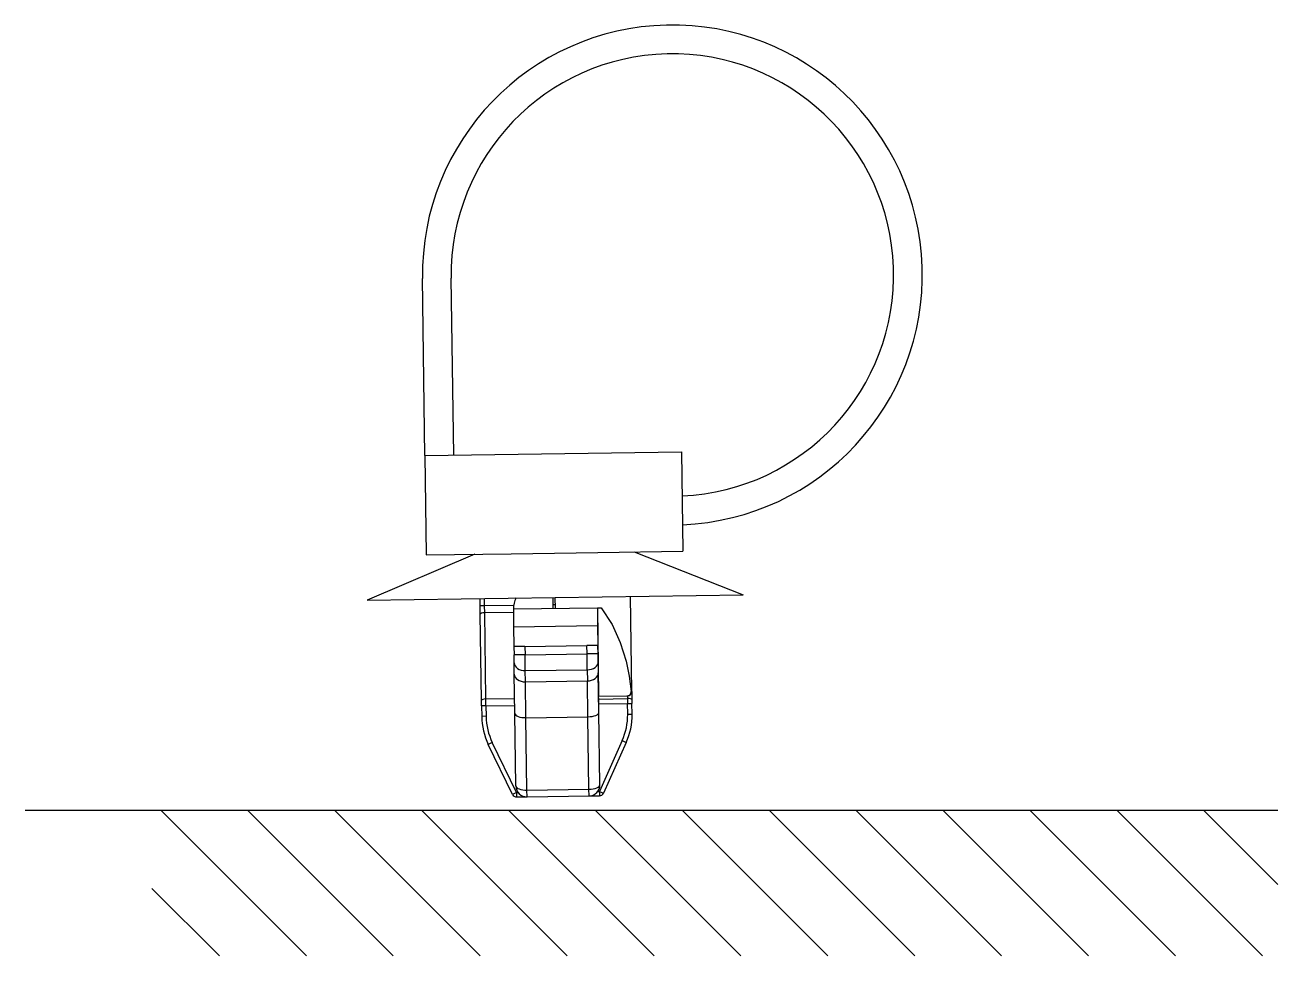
# Model space of a CAD drawing. Header units: inches. Extents: x 47316 to 59086, y 3141 to 11743.
# Drawn here: x 51664.72 to 51687.38, y 6285.71 to 6302.55 of the extents above; entities that cross this region are included whole.
import ezdxf

# ---------------------------------------------------------------- set-up
doc = ezdxf.new("R2010")
doc.units = ezdxf.units.IN
doc.header["$MEASUREMENT"] = 0

msp = doc.modelspace()

# ---------------------------------------------------------------- linework, layer by layer
at = {"color": 0, "linetype": 'ByBlock', "lineweight": -3, "ltscale": 0.2}
for p, q in [((51671.951, 6294.765), (51671.906, 6297.965)), ((51672.471, 6294.773), (51672.426, 6297.972))]:
    msp.add_line(p, q, dxfattribs=at)
at = {"color": 0, "linetype": 'ByBlock', "lineweight": -3, "ltscale": 0.289999}
msp.add_line((51671.951, 6294.765), (51676.59, 6294.831), dxfattribs=at)
at = {"color": 0, "linetype": 'ByBlock', "lineweight": -3, "ltscale": 0.1125}
for p, q in [((51671.951, 6294.765), (51671.976, 6292.966)), ((51676.59, 6294.831), (51676.616, 6293.031))]:
    msp.add_line(p, q, dxfattribs=at)
at = {"color": 0, "linetype": 'ByBlock', "lineweight": -3, "ltscale": 0.132311}
for p, q in [((51672.856, 6292.978), (51670.907, 6292.15)), ((51675.736, 6293.019), (51677.707, 6292.246))]:
    msp.add_line(p, q, dxfattribs=at)
at = {"color": 0, "linetype": 'ByBlock', "lineweight": -3, "ltscale": 0.096026}
for p, q in [((51671.976, 6292.966), (51673.512, 6292.987)), ((51675.079, 6293.009), (51676.616, 6293.031))]:
    msp.add_line(p, q, dxfattribs=at)
at = {"color": 0, "linetype": 'ByBlock', "lineweight": -3, "ltscale": 0.097948}
msp.add_line((51673.512, 6292.987), (51675.079, 6293.009), dxfattribs=at)
at = {"color": 0, "linetype": 'ByBlock', "lineweight": -3, "ltscale": 0.425}
msp.add_line((51670.907, 6292.15), (51677.707, 6292.246), dxfattribs=at)
at = {"color": 0, "linetype": 'ByBlock', "lineweight": -3, "ltscale": 0.008443}
for p, q in [((51672.949, 6292.044), (51672.947, 6292.179)), ((51673.029, 6292.045), (51673.027, 6292.18))]:
    msp.add_line(p, q, dxfattribs=at)
at = {"color": 0, "linetype": 'ByBlock', "lineweight": -3, "ltscale": 0.005}
for p, q in [((51673.029, 6292.045), (51672.949, 6292.044)), ((51673.055, 6290.236), (51672.975, 6290.234)), ((51675.614, 6290.278), (51675.694, 6290.279)), ((51673.057, 6290.047), (51672.977, 6290.046)), ((51675.617, 6290.083), (51675.697, 6290.084)), ((51673.169, 6289.575), (51673.097, 6289.54)), ((51675.519, 6289.608), (51675.592, 6289.575)), ((51673.608, 6288.668), (51673.536, 6288.633)), ((51673.608, 6288.668), (51673.609, 6288.588)), ((51675.106, 6288.689), (51675.107, 6288.609)), ((51675.106, 6288.689), (51675.179, 6288.656))]:
    msp.add_line(p, q, dxfattribs=at)
at = {"color": 0, "linetype": 'ByBlock', "lineweight": -3, "ltscale": 0.009488}
msp.add_line((51672.951, 6291.892), (51672.949, 6292.044), dxfattribs=at)
at = {"color": 0, "linetype": 'ByBlock', "lineweight": -3, "ltscale": 0.032832}
msp.add_line((51673.554, 6292.053), (51673.029, 6292.045), dxfattribs=at)
at = {"color": 0, "linetype": 'ByBlock', "lineweight": -3, "ltscale": 0.007906}
msp.add_line((51673.031, 6291.919), (51673.029, 6292.045), dxfattribs=at)
at = {"color": 0, "linetype": 'ByBlock', "lineweight": -3, "ltscale": 0.0125}
for p, q in [((51674.27, 6291.998), (51674.267, 6292.198)), ((51674.31, 6291.998), (51674.307, 6292.198)), ((51673.76, 6291.311), (51673.56, 6291.308)), ((51673.762, 6291.161), (51673.562, 6291.158)), ((51675.079, 6291.329), (51674.88, 6291.326)), ((51675.082, 6291.179), (51674.882, 6291.176))]:
    msp.add_line(p, q, dxfattribs=at)
at = {"color": 0, "linetype": 'ByBlock', "lineweight": -3, "ltscale": 0.0025}
msp.add_line((51674.309, 6292.063), (51674.269, 6292.063), dxfattribs=at)
at = {"color": 0, "linetype": 'ByBlock', "lineweight": -3, "ltscale": 0.107719}
msp.add_line((51675.691, 6290.494), (51675.667, 6292.218), dxfattribs=at)
at = {"color": 0, "linetype": 'ByBlock', "lineweight": -3, "ltscale": 0.097302}
for p, q in [((51672.973, 6290.336), (51672.951, 6291.892)), ((51673.053, 6290.362), (51673.031, 6291.919))]:
    msp.add_line(p, q, dxfattribs=at)
at = {"color": 0, "linetype": 'ByBlock', "lineweight": -3, "ltscale": 0.0325}
for p, q in [((51673.551, 6291.926), (51673.031, 6291.919)), ((51673.053, 6290.362), (51673.573, 6290.369)), ((51673.055, 6290.236), (51673.575, 6290.243)), ((51675.093, 6290.36), (51675.613, 6290.368)), ((51675.094, 6290.271), (51675.614, 6290.278))]:
    msp.add_line(p, q, dxfattribs=at)
at = {"color": 0, "linetype": 'ByBlock', "lineweight": -3, "ltscale": 0.095}
for p, q in [((51673.55, 6291.988), (51675.07, 6292.009)), ((51673.555, 6291.668), (51675.074, 6291.689))]:
    msp.add_line(p, q, dxfattribs=at)
at = {"color": 0, "linetype": 'ByBlock', "lineweight": -3, "ltscale": 0.02}
for p, q in [((51673.55, 6291.988), (51673.555, 6291.668)), ((51675.07, 6292.009), (51675.074, 6291.689))]:
    msp.add_line(p, q, dxfattribs=at)
at = {"color": 0, "linetype": 'ByBlock', "lineweight": -3, "ltscale": 0.004339}
msp.add_line((51675.07, 6292.009), (51675.139, 6292.01), dxfattribs=at)
at = {"color": 0, "linetype": 'ByBlock', "lineweight": -3, "ltscale": 0.1}
msp.add_line((51675.07, 6292.009), (51675.092, 6290.409), dxfattribs=at)
at = {"color": 0, "linetype": 'ByBlock', "lineweight": -3}
for p, q in [((51675.139, 6292.01), (51675.334, 6291.705)), ((51675.334, 6291.705), (51675.484, 6291.38)), ((51675.484, 6291.38), (51675.591, 6291.042)), ((51675.591, 6291.042), (51675.646, 6290.772)), ((51675.646, 6290.772), (51675.679, 6290.498))]:
    msp.add_line(p, q, dxfattribs=at)
at = {"color": 0, "linetype": 'ByBlock', "lineweight": -3, "ltscale": 0.022501}
for p, q in [((51673.555, 6291.668), (51673.56, 6291.308)), ((51675.074, 6291.689), (51675.079, 6291.329))]:
    msp.add_line(p, q, dxfattribs=at)
at = {"color": 0, "linetype": 'ByBlock', "lineweight": -3, "ltscale": 0.009364}
for p, q in [((51673.56, 6291.308), (51673.562, 6291.158)), ((51673.76, 6291.311), (51673.762, 6291.161)), ((51674.882, 6291.176), (51674.88, 6291.326)), ((51675.082, 6291.179), (51675.079, 6291.329))]:
    msp.add_line(p, q, dxfattribs=at)
at = {"color": 0, "linetype": 'ByBlock', "lineweight": -3, "ltscale": 0.009006}
for p, q in [((51673.564, 6291.014), (51673.562, 6291.158)), ((51675.084, 6291.035), (51675.082, 6291.179))]:
    msp.add_line(p, q, dxfattribs=at)
at = {"color": 0, "linetype": 'ByBlock', "lineweight": -3, "ltscale": 0.07}
for p, q in [((51673.76, 6291.311), (51674.88, 6291.326)), ((51673.762, 6291.161), (51674.882, 6291.176)), ((51673.766, 6290.873), (51674.886, 6290.888)), ((51673.769, 6290.67), (51674.889, 6290.686)), ((51673.778, 6290.022), (51674.898, 6290.038)), ((51673.796, 6288.711), (51674.916, 6288.727)), ((51673.798, 6288.591), (51674.918, 6288.607))]:
    msp.add_line(p, q, dxfattribs=at)
at = {"color": 0, "linetype": 'ByBlock', "lineweight": -3, "ltscale": 0.018011}
for p, q in [((51673.766, 6290.873), (51673.762, 6291.161)), ((51674.886, 6290.888), (51674.882, 6291.176))]:
    msp.add_line(p, q, dxfattribs=at)
at = {"color": 0, "linetype": 'ByBlock', "lineweight": -3, "ltscale": 0.012637}
for p, q in [((51673.567, 6290.812), (51673.564, 6291.014)), ((51675.084, 6291.035), (51675.086, 6290.833)), ((51673.769, 6290.67), (51673.766, 6290.873)), ((51674.886, 6290.888), (51674.889, 6290.686))]:
    msp.add_line(p, q, dxfattribs=at)
at = {"color": 0, "linetype": 'ByBlock', "lineweight": -3, "ltscale": 0.04455}
for p, q in [((51673.577, 6290.099), (51673.567, 6290.812)), ((51675.097, 6290.12), (51675.086, 6290.833))]:
    msp.add_line(p, q, dxfattribs=at)
at = {"color": 0, "linetype": 'ByBlock', "lineweight": -3, "ltscale": 0.0405}
for p, q in [((51674.898, 6290.038), (51674.889, 6290.686)), ((51673.778, 6290.022), (51673.769, 6290.67))]:
    msp.add_line(p, q, dxfattribs=at)
at = {"color": 0, "linetype": 'ByBlock', "lineweight": -3, "ltscale": 0.000715637}
msp.add_line((51675.679, 6290.498), (51675.69, 6290.498), dxfattribs=at)
at = {"color": 0, "linetype": 'ByBlock', "lineweight": -3, "ltscale": 0.00896}
msp.add_line((51675.691, 6290.494), (51675.693, 6290.351), dxfattribs=at)
at = {"color": 0, "linetype": 'ByBlock', "lineweight": -3, "ltscale": 0.006325}
msp.add_line((51672.975, 6290.234), (51672.973, 6290.336), dxfattribs=at)
at = {"color": 0, "linetype": 'ByBlock', "lineweight": -3, "ltscale": 0.011804}
for p, q in [((51672.975, 6290.234), (51672.977, 6290.046)), ((51673.055, 6290.236), (51673.057, 6290.047))]:
    msp.add_line(p, q, dxfattribs=at)
at = {"color": 0, "linetype": 'ByBlock', "lineweight": -3, "ltscale": 0.007907}
msp.add_line((51673.055, 6290.236), (51673.053, 6290.362), dxfattribs=at)
at = {"color": 0, "linetype": 'ByBlock', "lineweight": -3, "ltscale": 0.031953}
msp.add_line((51675.092, 6290.409), (51675.604, 6290.416), dxfattribs=at)
at = {"color": 0, "linetype": 'ByBlock', "lineweight": -3, "ltscale": 0.003059}
msp.add_line((51675.093, 6290.36), (51675.092, 6290.409), dxfattribs=at)
at = {"color": 0, "linetype": 'ByBlock', "lineweight": -3, "ltscale": 0.000233459}
msp.add_line((51675.093, 6290.357), (51675.093, 6290.36), dxfattribs=at)
at = {"color": 0, "linetype": 'ByBlock', "lineweight": -3, "ltscale": 0.005363}
msp.add_line((51675.094, 6290.271), (51675.093, 6290.357), dxfattribs=at)
at = {"color": 0, "linetype": 'ByBlock', "lineweight": -3, "ltscale": 0.000495148}
msp.add_line((51675.604, 6290.416), (51675.612, 6290.417), dxfattribs=at)
at = {"color": 0, "linetype": 'ByBlock', "lineweight": -3, "ltscale": 9.0198e-05}
msp.add_line((51675.612, 6290.417), (51675.612, 6290.415), dxfattribs=at)
at = {"color": 0, "linetype": 'ByBlock', "lineweight": -3, "ltscale": 0.002986}
msp.add_line((51675.612, 6290.415), (51675.613, 6290.368), dxfattribs=at)
at = {"color": 0, "linetype": 'ByBlock', "lineweight": -3, "ltscale": 0.005597}
msp.add_line((51675.613, 6290.368), (51675.614, 6290.278), dxfattribs=at)
at = {"color": 0, "linetype": 'ByBlock', "lineweight": -3, "ltscale": 0.012206}
for p, q in [((51675.617, 6290.083), (51675.614, 6290.278)), ((51675.697, 6290.084), (51675.694, 6290.279))]:
    msp.add_line(p, q, dxfattribs=at)
at = {"color": 0, "linetype": 'ByBlock', "lineweight": -3, "ltscale": 0.004477}
msp.add_line((51675.693, 6290.351), (51675.694, 6290.279), dxfattribs=at)
at = {"color": 0, "linetype": 'ByBlock', "lineweight": -3, "ltscale": 0.081943}
for p, q in [((51673.595, 6288.788), (51673.577, 6290.099)), ((51673.796, 6288.711), (51673.778, 6290.022)), ((51674.916, 6288.727), (51674.898, 6290.038)), ((51675.115, 6288.809), (51675.097, 6290.12))]:
    msp.add_line(p, q, dxfattribs=at)
at = {"color": 0, "linetype": 'ByBlock', "lineweight": -3, "ltscale": 0.062942}
for p, q in [((51673.536, 6288.633), (51673.097, 6289.54)), ((51675.592, 6289.575), (51675.179, 6288.656))]:
    msp.add_line(p, q, dxfattribs=at)
at = {"color": 0, "linetype": 'ByBlock', "lineweight": -3, "ltscale": 0.062941}
for p, q in [((51673.608, 6288.668), (51673.169, 6289.575)), ((51675.519, 6289.608), (51675.106, 6288.689))]:
    msp.add_line(p, q, dxfattribs=at)
at = {"color": 0, "linetype": 'ByBlock', "lineweight": -3, "ltscale": 0.001816}
for p, q in [((51673.608, 6288.668), (51673.637, 6288.669)), ((51675.077, 6288.689), (51675.106, 6288.689))]:
    msp.add_line(p, q, dxfattribs=at)
at = {"color": 0, "linetype": 'ByBlock', "lineweight": -3, "ltscale": 0.007544}
for p, q in [((51673.798, 6288.591), (51673.796, 6288.711)), ((51674.918, 6288.607), (51674.916, 6288.727))]:
    msp.add_line(p, q, dxfattribs=at)
at = {"color": 0, "linetype": 'ByBlock', "lineweight": -3, "ltscale": 0.011816}
for p, q in [((51673.609, 6288.588), (51673.798, 6288.591)), ((51674.918, 6288.607), (51675.107, 6288.609))]:
    msp.add_line(p, q, dxfattribs=at)
at = {"color": 0, "lineweight": -3}
for p, q in [((51687.376, 6288.341), (51664.72, 6288.341, 0)), ((51669.807, 6285.713), (51667.179, 6288.341)), ((51671.378, 6285.713), (51668.75, 6288.341)), ((51672.95, 6285.713), (51670.322, 6288.341)), ((51674.521, 6285.713), (51671.893, 6288.341)), ((51676.093, 6285.713), (51673.465, 6288.341)), ((51677.665, 6285.713), (51675.036, 6288.341)), ((51679.236, 6285.713), (51676.608, 6288.341)), ((51680.808, 6285.713), (51678.179, 6288.341)), ((51682.379, 6285.713), (51679.751, 6288.341)), ((51683.951, 6285.713), (51681.323, 6288.341)), ((51685.522, 6285.713), (51682.894, 6288.341)), ((51687.094, 6285.713), (51684.466, 6288.341)), ((51687.376, 6287.003), (51686.037, 6288.341)), ((51668.235, 6285.713), (51667.014, 6286.935))]:
    msp.add_line(p, q, dxfattribs=at)
at = {"color": 0, "linetype": 'ByBlock', "lineweight": -3}
for centre, radius, start, end in [((51676.425, 6298.029), 4.52, 272.3295, 180.8082), ((51676.425, 6298.029), 4, 272.5273, 180.8082), ((51673.95, 6291.993), 0.4, 150.8081, 180.8082), ((51675.605, 6290.491), 0.0745, 269.2076, 4.8845), ((51675.61, 6290.496), 0.0799, 270.8656, 0.8655), ((51675.688, 6290.495), 0.00347, 341.9706, 45.1988), ((51674.177, 6290.062), 1.2, 180.8082, 205.8251), ((51674.177, 6290.062), 1.12, 180.8082, 205.8251), ((51674.497, 6290.067), 1.12, 335.7913, 0.8082), ((51674.497, 6290.067), 1.2, 335.7913, 0.8082), ((51673.608, 6288.668), 0.08, 205.8251, 270.8082), ((51673.795, 6288.791), 0.2, 180.8082, 270.8082), ((51674.915, 6288.807), 0.2, 270.8082, 0.8082), ((51675.106, 6288.689), 0.08, 270.8082, 335.7913)]:
    msp.add_arc(centre, radius, start, end, dxfattribs=at)
for centre, major_axis, ratio, start_param, end_param in [((51673.031, 6291.893), (-0.08, -0.0011), 0.316228, 4.712389, 6.283185), ((51673.764, 6291.017), (-0.2, -0.003), 0.720438, 0, 1.570796), ((51674.884, 6291.032), (-0.2, -0.003), 0.720438, 1.570796, 3.141593), ((51673.767, 6290.814), (-0.2, -0.003), 0.720438, 0, 1.570796), ((51674.887, 6290.83), (-0.2, -0.003), 0.720438, 1.570796, 3.141593), ((51675.611, 6290.493), (-0.08, -0.0011), 0.97071, 1.570796, 3.141593), ((51673.053, 6290.337), (-0.08, -0.0011), 0.316228, 4.712389, 6.283185), ((51675.613, 6290.35), (-0.08, -0.0011), 0.22389, 3.141593, 4.712389), ((51673.777, 6290.102), (-0.2, -0.003), 0.396439, -6.283185, -4.712389), ((51674.897, 6290.118), (-0.2, -0.003), 0.396439, 1.570796, 3.141593), ((51673.795, 6288.791), (-0.2, -0.003), 0.396439, -6.283185, -4.712389), ((51674.915, 6288.807), (-0.2, -0.003), 0.396439, 1.570796, 3.141593)]:
    msp.add_ellipse(centre, major_axis=major_axis, ratio=ratio, start_param=start_param, end_param=end_param, dxfattribs=at)

doc.saveas('drawing.dxf')
